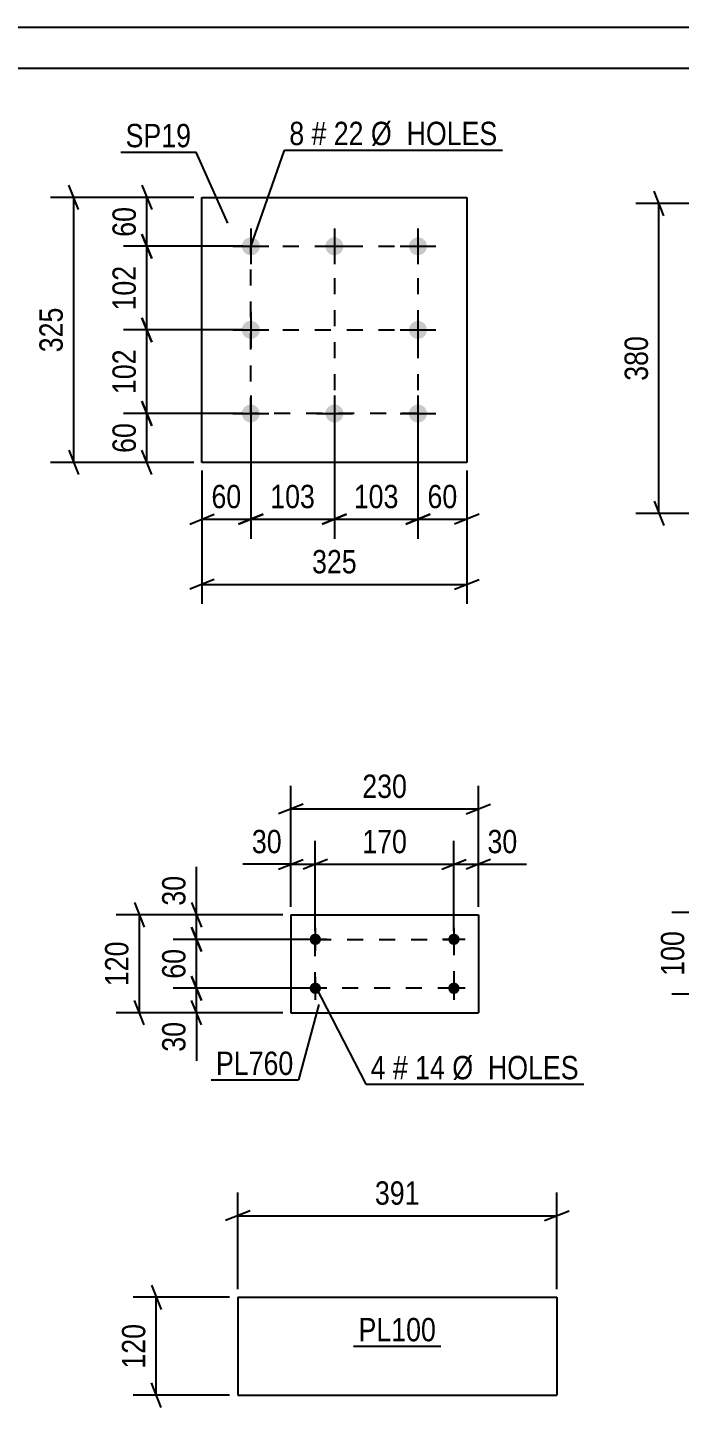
# Model space of a CAD drawing. Header units: millimetres. Extents: x 0 to 420, y 0 to 297.
# Drawn here: x 107.8 to 187.8, y 127.8 to 297 of the extents above; entities that cross this region are included whole.
import ezdxf

# ---------------------------------------------------------------- set-up
doc = ezdxf.new("R2010")
doc.units = ezdxf.units.MM
doc.linetypes.add('DXK_LINE_DOT2', pattern=[3.9198, 1.9599, -1.9599])
doc.styles.add('Arial Narrow', font='ARIALN.TTF', dxfattribs={"height": 0.2})

# ---------------------------------------------------------------- blocks, each defined once
blk = doc.blocks.new('Unknown-122570729-1133')
at = {"color": 5, "linetype": 'Continuous'}
for p, q in [((420, 297), (0, 297)), ((415, 292), (5, 292))]:
    blk.add_line(p, q, dxfattribs=at)
blk = doc.blocks.new('Part-122570729-11618 - 11617')
at = {"color": 2, "linetype": 'Continuous'}
for p, q in [((129.18, 243.68), (129.18, 276.18)), ((129.18, 276.18), (161.68, 276.18)), ((161.68, 276.18), (161.68, 243.68)), ((161.68, 243.68), (129.18, 243.68))]:
    blk.add_line(p, q, dxfattribs=at)
blk = doc.blocks.new('Bolt-122570729-11619 - 11617')
at = {"linetype": 'Continuous'}
for points in [[(135.18, 271.28, -1), (135.18, 269.08, -1)], [(145.43, 271.28, -1), (145.43, 269.08, -1)], [(155.68, 271.28, -1), (155.68, 269.08, -1)], [(135.18, 261.03, -1), (135.18, 258.83, -1)], [(155.68, 261.03, -1), (155.68, 258.83, -1)], [(135.18, 250.78, -1), (135.18, 248.58, -1)], [(145.43, 250.78, -1), (145.43, 248.58, -1)], [(155.68, 250.78, -1), (155.68, 248.58, -1)]]:
    blk.add_hatch(color=1, dxfattribs=at).paths.add_polyline_path(points)
at = {"color": 1, "linetype": 'Continuous'}
for p, q in [((135.18, 272.38), (135.18, 267.98)), ((145.43, 272.38), (145.43, 267.98)), ((155.68, 272.38), (155.68, 267.98)), ((132.98, 270.18), (137.38, 270.18)), ((143.23, 270.18), (147.63, 270.18)), ((153.48, 270.18), (157.88, 270.18)), ((135.18, 262.13), (135.18, 257.73)), ((155.68, 262.13), (155.68, 257.73)), ((132.98, 259.93), (137.38, 259.93)), ((153.48, 259.93), (157.88, 259.93)), ((135.18, 251.88), (135.18, 247.48)), ((145.43, 251.88), (145.43, 247.48)), ((155.68, 251.88), (155.68, 247.48)), ((132.98, 249.68), (137.38, 249.68)), ((143.23, 249.68), (147.63, 249.68)), ((153.48, 249.68), (157.88, 249.68))]:
    blk.add_line(p, q, dxfattribs=at)
blk = doc.blocks.new('Part-122570729-11629 - 11628')
at = {"color": 2, "linetype": 'Continuous'}
for p, q in [((133.58, 141.31), (133.58, 129.31)), ((133.58, 141.31), (172.71, 141.31)), ((172.71, 141.31), (172.71, 129.31)), ((133.58, 129.31), (172.71, 129.31))]:
    blk.add_line(p, q, dxfattribs=at)
blk = doc.blocks.new('Part-122570729-11802 - 11801')
at = {"color": 2, "linetype": 'Continuous'}
for p, q in [((140.09, 188.2), (140.09, 176.2)), ((140.09, 188.2), (163.09, 188.2)), ((163.09, 188.2), (163.09, 176.2)), ((140.09, 176.2), (163.09, 176.2))]:
    blk.add_line(p, q, dxfattribs=at)
blk = doc.blocks.new('Bolt-122570729-11803 - 11801')
at = {"linetype": 'Continuous'}
for points in [[(143.09, 184.5, -1), (143.09, 185.9, -1)], [(160.09, 184.5, -1), (160.09, 185.9, -1)], [(143.09, 178.5, -1), (143.09, 179.9, -1)], [(160.09, 178.5, -1), (160.09, 179.9, -1)]]:
    blk.add_hatch(color=1, dxfattribs=at).paths.add_polyline_path(points)
at = {"color": 1, "linetype": 'Continuous'}
for p, q in [((143.09, 186.6), (143.09, 183.8)), ((160.09, 186.6), (160.09, 183.8)), ((144.49, 185.2), (141.69, 185.2)), ((161.49, 185.2), (158.69, 185.2)), ((143.09, 180.6), (143.09, 177.8)), ((160.09, 180.6), (160.09, 177.8)), ((144.49, 179.2), (141.69, 179.2)), ((161.49, 179.2), (158.69, 179.2))]:
    blk.add_line(p, q, dxfattribs=at)
blk = doc.blocks.new('Rectangle-122570729-14853 - 11617')
at = {"color": 1, "linetype": 'DXK_LINE_DOT2'}
blk.add_lwpolyline([(135.18, 270.18), (155.68, 270.18), (155.68, 249.68), (135.18, 249.68), (135.18, 270.18)], close=True, dxfattribs=at)
blk = doc.blocks.new('Rectangle-122570729-15120 - 11801')
at = {"color": 1, "linetype": 'DXK_LINE_DOT2'}
blk.add_lwpolyline([(143.09, 185.2), (160.09, 185.2), (160.09, 179.2), (143.09, 179.2), (143.09, 185.2)], close=True, dxfattribs=at)
blk = doc.blocks.new('Line-122570729-14863 - 11617')
at = {"color": 1, "linetype": 'DXK_LINE_DOT2'}
blk.add_line((135.18, 259.93), (155.68, 259.93), dxfattribs=at)
blk = doc.blocks.new('Line-122570729-14870 - 11617')
at = {"color": 1, "linetype": 'DXK_LINE_DOT2'}
blk.add_line((145.43, 270.18), (145.43, 249.68), dxfattribs=at)
blk = doc.blocks.new('StraightDimension-122570729-15386 - 15133')
at = {"color": 7, "linetype": 'Continuous'}
for p, q in [((189.09, 189.98), (190.29, 186.98)), ((206.19, 188.48), (186.84, 188.48)), ((189.69, 178.48), (189.69, 188.48)), ((190.29, 176.98), (189.09, 179.98)), ((214.2, 178.48), (186.84, 178.48))]:
    blk.add_line(p, q, dxfattribs=at)
at = {"color": 0}
blk.add_wipeout([(188.94, 186.82), (184.74, 186.82), (184.74, 180.13), (188.94, 180.13)], dxfattribs=at)
at = {"color": 3, "style": 'Arial Narrow'}
blk.add_text('100', height=2.863, rotation=90.0002, dxfattribs=at).set_placement((188.34, 180.73))
blk = doc.blocks.new('StraightDimension-122570729-11964 - 11617')
at = {"color": 7, "linetype": 'Continuous'}
for p, q in [((121.82, 277.68), (123.02, 274.68)), ((128.18, 276.18), (119.57, 276.18)), ((122.42, 270.18), (122.42, 276.18)), ((123.02, 268.68), (121.82, 271.68)), ((134.18, 270.18), (119.57, 270.18))]:
    blk.add_line(p, q, dxfattribs=at)
at = {"color": 0}
blk.add_wipeout([(121.67, 275.61), (117.47, 275.61), (117.47, 270.75), (121.67, 270.75)], dxfattribs=at)
at = {"color": 3, "style": 'Arial Narrow'}
blk.add_text('60', height=2.863, rotation=90.0002, dxfattribs=at).set_placement((121.07, 271.35))
blk = doc.blocks.new('StraightDimension-122570729-11965 - 11617')
at = {"color": 7, "linetype": 'Continuous'}
for p, q in [((121.82, 271.68), (123.02, 268.68)), ((134.18, 270.18), (119.57, 270.18)), ((122.42, 259.93), (122.42, 270.18)), ((123.02, 258.43), (121.82, 261.43)), ((134.18, 259.93), (119.57, 259.93))]:
    blk.add_line(p, q, dxfattribs=at)
at = {"color": 0}
blk.add_wipeout([(121.67, 268.4), (117.47, 268.4), (117.47, 261.71), (121.67, 261.71)], dxfattribs=at)
at = {"color": 3, "style": 'Arial Narrow'}
blk.add_text('102', height=2.863, rotation=90.0002, dxfattribs=at).set_placement((121.07, 262.31))
blk = doc.blocks.new('StraightDimension-122570729-11966 - 11617')
at = {"color": 7, "linetype": 'Continuous'}
for p, q in [((121.82, 261.43), (123.02, 258.43)), ((134.18, 259.93), (119.57, 259.93)), ((122.42, 249.68), (122.42, 259.93)), ((123.02, 248.18), (121.82, 251.18)), ((134.18, 249.68), (119.57, 249.68))]:
    blk.add_line(p, q, dxfattribs=at)
at = {"color": 0}
blk.add_wipeout([(121.67, 258.15), (117.47, 258.15), (117.47, 251.46), (121.67, 251.46)], dxfattribs=at)
at = {"color": 3, "style": 'Arial Narrow'}
blk.add_text('102', height=2.863, rotation=90.0002, dxfattribs=at).set_placement((121.07, 252.06))
blk = doc.blocks.new('StraightDimension-122570729-11967 - 11617')
at = {"color": 7, "linetype": 'Continuous'}
for p, q in [((121.82, 251.18), (123.02, 248.18)), ((134.18, 249.68), (119.57, 249.68)), ((122.42, 243.68), (122.42, 249.68)), ((128.18, 243.68), (119.57, 243.68)), ((123.02, 242.18), (121.82, 245.18))]:
    blk.add_line(p, q, dxfattribs=at)
at = {"color": 0}
blk.add_wipeout([(121.67, 249.11), (117.47, 249.11), (117.47, 244.25), (121.67, 244.25)], dxfattribs=at)
at = {"color": 3, "style": 'Arial Narrow'}
blk.add_text('60', height=2.863, rotation=90.0002, dxfattribs=at).set_placement((121.07, 244.85))
blk = doc.blocks.new('StraightDimension-122570729-11980 - 11617')
at = {"color": 7, "linetype": 'Continuous'}
for p, q in [((114.06, 274.68), (112.86, 277.68)), ((128.18, 276.18), (110.61, 276.18)), ((113.46, 243.68), (113.46, 276.18)), ((128.18, 243.68), (110.61, 243.68)), ((112.86, 245.18), (114.06, 242.18))]:
    blk.add_line(p, q, dxfattribs=at)
at = {"color": 0}
blk.add_wipeout([(112.71, 263.27), (108.51, 263.27), (108.51, 256.59), (112.71, 256.59)], dxfattribs=at)
at = {"color": 3, "style": 'Arial Narrow'}
blk.add_text('325', height=2.863, rotation=90.0002, dxfattribs=at).set_placement((112.11, 257.19))
blk = doc.blocks.new('StraightDimension-122570729-11984 - 11617')
at = {"color": 7, "linetype": 'Continuous'}
for p, q in [((155.68, 248.68), (155.68, 234.32)), ((161.68, 242.68), (161.68, 234.32)), ((154.18, 236.12), (157.18, 237.32)), ((163.18, 237.32), (160.18, 236.12)), ((155.68, 236.72), (161.68, 236.72))]:
    blk.add_line(p, q, dxfattribs=at)
at = {"color": 0}
blk.add_wipeout([(161.11, 237.47), (161.11, 241.67), (156.25, 241.67), (156.25, 237.47)], dxfattribs=at)
at = {"color": 3, "style": 'Arial Narrow'}
blk.add_text('60', height=2.863, dxfattribs=at).set_placement((156.85, 238.07))
blk = doc.blocks.new('StraightDimension-122570729-11985 - 11617')
at = {"color": 7, "linetype": 'Continuous'}
for p, q in [((145.43, 248.68), (145.43, 234.32)), ((155.68, 248.68), (155.68, 234.32)), ((143.93, 236.12), (146.93, 237.32)), ((157.18, 237.32), (154.18, 236.12)), ((145.43, 236.72), (155.68, 236.72))]:
    blk.add_line(p, q, dxfattribs=at)
at = {"color": 0}
blk.add_wipeout([(153.9, 237.47), (153.9, 241.67), (147.21, 241.67), (147.21, 237.47)], dxfattribs=at)
at = {"color": 3, "style": 'Arial Narrow'}
blk.add_text('103', height=2.863, dxfattribs=at).set_placement((147.81, 238.07))
blk = doc.blocks.new('StraightDimension-122570729-11986 - 11617')
at = {"color": 7, "linetype": 'Continuous'}
for p, q in [((135.18, 248.68), (135.18, 234.32)), ((145.43, 248.68), (145.43, 234.32)), ((133.68, 236.12), (136.68, 237.32)), ((146.93, 237.32), (143.93, 236.12)), ((135.18, 236.72), (145.43, 236.72))]:
    blk.add_line(p, q, dxfattribs=at)
at = {"color": 0}
blk.add_wipeout([(143.65, 237.47), (143.65, 241.67), (136.96, 241.67), (136.96, 237.47)], dxfattribs=at)
at = {"color": 3, "style": 'Arial Narrow'}
blk.add_text('103', height=2.863, dxfattribs=at).set_placement((137.56, 238.07))
blk = doc.blocks.new('StraightDimension-122570729-11987 - 11617')
at = {"color": 7, "linetype": 'Continuous'}
for p, q in [((135.18, 248.68), (135.18, 234.32)), ((129.18, 242.68), (129.18, 234.32)), ((127.68, 236.12), (130.68, 237.32)), ((136.68, 237.32), (133.68, 236.12)), ((129.18, 236.72), (135.18, 236.72))]:
    blk.add_line(p, q, dxfattribs=at)
at = {"color": 0}
blk.add_wipeout([(134.61, 237.47), (134.61, 241.67), (129.75, 241.67), (129.75, 237.47)], dxfattribs=at)
at = {"color": 3, "style": 'Arial Narrow'}
blk.add_text('60', height=2.863, dxfattribs=at).set_placement((130.35, 238.07))
blk = doc.blocks.new('StraightDimension-122570729-12000 - 11617')
at = {"color": 7, "linetype": 'Continuous'}
for p, q in [((129.18, 242.68), (129.18, 226.33)), ((161.68, 242.68), (161.68, 226.33)), ((130.68, 229.33), (127.68, 228.13)), ((129.18, 228.73), (161.68, 228.73)), ((160.18, 228.13), (163.18, 229.33))]:
    blk.add_line(p, q, dxfattribs=at)
at = {"color": 0}
blk.add_wipeout([(148.77, 229.48), (148.77, 233.68), (142.09, 233.68), (142.09, 229.48)], dxfattribs=at)
at = {"color": 3, "style": 'Arial Narrow'}
blk.add_text('325', height=2.863, dxfattribs=at).set_placement((142.69, 230.08))
blk = doc.blocks.new('StraightDimension-122570729-12004 - 11628')
at = {"color": 7, "linetype": 'Continuous'}
for p, q in [((122.98, 142.81), (124.18, 139.81)), ((132.58, 141.31), (120.73, 141.31)), ((123.58, 129.31), (123.58, 141.31)), ((124.18, 127.81), (122.98, 130.81)), ((132.58, 129.31), (120.73, 129.31))]:
    blk.add_line(p, q, dxfattribs=at)
at = {"color": 0}
blk.add_wipeout([(122.83, 138.65), (118.63, 138.65), (118.63, 131.96), (122.83, 131.96)], dxfattribs=at)
at = {"color": 3, "style": 'Arial Narrow'}
blk.add_text('120', height=2.863, rotation=90.0002, dxfattribs=at).set_placement((122.23, 132.56))
blk = doc.blocks.new('StraightDimension-122570729-12008 - 11628')
at = {"color": 7, "linetype": 'Continuous'}
for p, q in [((133.58, 142.31), (133.58, 154.16)), ((172.71, 142.31), (172.71, 154.16)), ((135.08, 151.91), (132.08, 150.71)), ((133.58, 151.31), (172.71, 151.31)), ((171.21, 150.71), (174.21, 151.91))]:
    blk.add_line(p, q, dxfattribs=at)
at = {"color": 0}
blk.add_wipeout([(156.49, 152.06), (156.49, 156.26), (149.8, 156.26), (149.8, 152.06)], dxfattribs=at)
at = {"color": 3, "style": 'Arial Narrow'}
blk.add_text('391', height=2.863, dxfattribs=at).set_placement((150.4, 152.66))
blk = doc.blocks.new('StraightDimension-122570729-12076 - 11694')
at = {"color": 7, "linetype": 'Continuous'}
for p, q in [((185.84, 273.93), (184.64, 276.93)), ((200.92, 275.43), (182.39, 275.43)), ((185.24, 237.43), (185.24, 275.43)), ((184.64, 238.93), (185.84, 235.93)), ((200.92, 237.43), (182.39, 237.43))]:
    blk.add_line(p, q, dxfattribs=at)
at = {"color": 0}
blk.add_wipeout([(184.49, 259.78), (180.29, 259.78), (180.29, 253.09), (184.49, 253.09)], dxfattribs=at)
at = {"color": 3, "style": 'Arial Narrow'}
blk.add_text('380', height=2.863, rotation=90.0002, dxfattribs=at).set_placement((183.89, 253.69))
blk = doc.blocks.new('StraightDimension-122570729-12149 - 11801')
at = {"color": 7, "linetype": 'Continuous'}
for p, q in [((127.91, 186.7), (129.11, 183.7)), ((142.09, 185.2), (125.66, 185.2)), ((128.51, 179.2), (128.51, 185.2)), ((129.11, 177.7), (127.91, 180.7)), ((142.09, 179.2), (125.66, 179.2))]:
    blk.add_line(p, q, dxfattribs=at)
at = {"color": 0}
blk.add_wipeout([(127.76, 184.63), (123.56, 184.63), (123.56, 179.77), (127.76, 179.77)], dxfattribs=at)
at = {"color": 3, "style": 'Arial Narrow'}
blk.add_text('60', height=2.863, rotation=90.0002, dxfattribs=at).set_placement((127.16, 180.37))
blk = doc.blocks.new('StraightDimension-122570729-12148 - 11801')
at = {"color": 7, "linetype": 'Continuous'}
for p, q in [((127.91, 189.7), (129.11, 186.7)), ((139.09, 188.2), (125.66, 188.2)), ((128.51, 185.2), (128.51, 188.2)), ((129.11, 183.7), (127.91, 186.7)), ((142.09, 185.2), (125.66, 185.2))]:
    blk.add_line(p, q, dxfattribs=at)
at = {"color": 0}
blk.add_wipeout([(127.76, 193.58), (123.56, 193.58), (123.56, 188.73), (127.76, 188.73)], dxfattribs=at)
at = {"color": 7, "linetype": 'Continuous'}
blk.add_line((128.51, 188.2), (128.51, 194.11), dxfattribs=at)
blk.add_line((128.51, 188.2), (128.51, 194.11), dxfattribs=at)
at = {"color": 3, "style": 'Arial Narrow'}
blk.add_text('30', height=2.863, rotation=90.0002, dxfattribs=at).set_placement((127.16, 189.33))
blk = doc.blocks.new('StraightDimension-122570729-12150 - 11801')
at = {"color": 7, "linetype": 'Continuous'}
for p, q in [((127.91, 180.7), (129.11, 177.7)), ((142.09, 179.2), (125.66, 179.2)), ((129.11, 174.7), (127.91, 177.7)), ((128.51, 176.2), (128.51, 179.2)), ((139.09, 176.2), (125.66, 176.2))]:
    blk.add_line(p, q, dxfattribs=at)
at = {"color": 0}
blk.add_wipeout([(127.76, 175.68), (123.56, 175.68), (123.56, 170.82), (127.76, 170.82)], dxfattribs=at)
at = {"color": 7, "linetype": 'Continuous'}
blk.add_line((128.51, 176.2), (128.51, 170.3), dxfattribs=at)
blk.add_line((128.51, 176.2), (128.51, 170.3), dxfattribs=at)
at = {"color": 3, "style": 'Arial Narrow'}
blk.add_text('30', height=2.863, rotation=90.0002, dxfattribs=at).set_placement((127.16, 171.42))
blk = doc.blocks.new('StraightDimension-122570729-12160 - 11801')
at = {"color": 7, "linetype": 'Continuous'}
for p, q in [((120.91, 189.7), (122.11, 186.7)), ((139.09, 188.2), (118.66, 188.2)), ((121.51, 176.2), (121.51, 188.2)), ((122.11, 174.7), (120.91, 177.7)), ((139.09, 176.2), (118.66, 176.2))]:
    blk.add_line(p, q, dxfattribs=at)
at = {"color": 0}
blk.add_wipeout([(120.76, 185.55), (116.56, 185.55), (116.56, 178.86), (120.76, 178.86)], dxfattribs=at)
at = {"color": 3, "style": 'Arial Narrow'}
blk.add_text('120', height=2.863, rotation=90.0002, dxfattribs=at).set_placement((120.16, 179.46))
blk = doc.blocks.new('StraightDimension-122570729-12164 - 11801')
at = {"color": 7, "linetype": 'Continuous'}
for p, q in [((160.09, 186.2), (160.09, 197.26)), ((163.09, 189.2), (163.09, 197.26)), ((158.59, 193.81), (161.59, 195.01)), ((164.59, 195.01), (161.59, 193.81)), ((160.09, 194.41), (163.09, 194.41))]:
    blk.add_line(p, q, dxfattribs=at)
at = {"color": 0}
blk.add_wipeout([(168.47, 195.16), (168.47, 199.36), (163.61, 199.36), (163.61, 195.16)], dxfattribs=at)
at = {"color": 7, "linetype": 'Continuous'}
blk.add_line((163.09, 194.41), (168.99, 194.41), dxfattribs=at)
blk.add_line((163.09, 194.41), (168.99, 194.41), dxfattribs=at)
at = {"color": 3, "style": 'Arial Narrow'}
blk.add_text('30', height=2.863, dxfattribs=at).set_placement((164.21, 195.76))
blk = doc.blocks.new('StraightDimension-122570729-12165 - 11801')
at = {"color": 7, "linetype": 'Continuous'}
for p, q in [((143.09, 186.2), (143.09, 197.26)), ((160.09, 186.2), (160.09, 197.26)), ((144.59, 195.01), (141.59, 193.81)), ((158.59, 193.81), (161.59, 195.01)), ((143.09, 194.41), (160.09, 194.41))]:
    blk.add_line(p, q, dxfattribs=at)
at = {"color": 0}
blk.add_wipeout([(154.93, 195.16), (154.93, 199.36), (148.25, 199.36), (148.25, 195.16)], dxfattribs=at)
at = {"color": 3, "style": 'Arial Narrow'}
blk.add_text('170', height=2.863, dxfattribs=at).set_placement((148.85, 195.76))
blk = doc.blocks.new('StraightDimension-122570729-12166 - 11801')
at = {"color": 7, "linetype": 'Continuous'}
for p, q in [((140.09, 189.2), (140.09, 197.26)), ((143.09, 186.2), (143.09, 197.26)), ((138.59, 193.81), (141.59, 195.01)), ((144.59, 195.01), (141.59, 193.81)), ((140.09, 194.41), (143.09, 194.41))]:
    blk.add_line(p, q, dxfattribs=at)
at = {"color": 0}
blk.add_wipeout([(139.56, 195.16), (139.56, 199.36), (134.71, 199.36), (134.71, 195.16)], dxfattribs=at)
at = {"color": 7, "linetype": 'Continuous'}
blk.add_line((140.09, 194.41), (134.18, 194.41), dxfattribs=at)
blk.add_line((140.09, 194.41), (134.18, 194.41), dxfattribs=at)
at = {"color": 3, "style": 'Arial Narrow'}
blk.add_text('30', height=2.863, dxfattribs=at).set_placement((135.31, 195.76))
blk = doc.blocks.new('StraightDimension-122570729-12176 - 11801')
at = {"color": 7, "linetype": 'Continuous'}
for p, q in [((140.09, 189.2), (140.09, 204.04)), ((163.09, 189.2), (163.09, 204.04)), ((141.59, 201.79), (138.59, 200.59)), ((161.59, 200.59), (164.59, 201.79)), ((140.09, 201.19), (163.09, 201.19))]:
    blk.add_line(p, q, dxfattribs=at)
at = {"color": 0}
blk.add_wipeout([(154.93, 201.94), (154.93, 206.14), (148.25, 206.14), (148.25, 201.94)], dxfattribs=at)
at = {"color": 3, "style": 'Arial Narrow'}
blk.add_text('230', height=2.863, dxfattribs=at).set_placement((148.85, 202.54))
blk = doc.blocks.new('Mark-122570729-12503 - 11617')
at = {"color": 0}
blk.add_wipeout([(127.86, 282.33), (127.86, 285.33), (119.82, 285.33), (119.82, 282.33)], dxfattribs=at)
blk.add_wipeout([(127.86, 282.33), (127.86, 285.33), (119.82, 285.33), (119.82, 282.33)], dxfattribs=at)
at = {"color": 30, "linetype": 'Continuous'}
for p in [(119.22, 281.73), (132.35, 273.01)]:
    blk.add_line(p, (128.46, 281.73), dxfattribs=at)
at = {"color": 3, "style": 'Arial Narrow'}
blk.add_text('SP19', height=2.863, dxfattribs=at).set_placement((119.82, 282.33))
blk = doc.blocks.new('Mark-122570729-12506 - 11617')
at = {"color": 0}
for points in [[(141.73, 282.59), (141.73, 285.59), (139.9, 285.59), (139.9, 282.59)], [(144.45, 282.59), (144.45, 285.59), (142.63, 285.59), (142.63, 282.59)], [(149.01, 282.59), (149.01, 285.59), (145.35, 285.59), (145.35, 282.59)], [(165.44, 282.59), (165.44, 285.59), (149.91, 285.59), (149.91, 282.59)]]:
    blk.add_wipeout(points, dxfattribs=at)
for points in [[(141.73, 282.59), (141.73, 285.59), (139.9, 285.59), (139.9, 282.59)], [(144.45, 282.59), (144.45, 285.59), (142.63, 285.59), (142.63, 282.59)], [(149.01, 282.59), (149.01, 285.59), (145.35, 285.59), (145.35, 282.59)], [(165.44, 282.59), (165.44, 285.59), (149.91, 285.59), (149.91, 282.59)]]:
    blk.add_wipeout(points, dxfattribs=at)
at = {"color": 7, "linetype": 'Continuous'}
for p, q in [((135.15, 270.05), (139.3, 281.99)), ((139.3, 281.99), (166.04, 281.99))]:
    blk.add_line(p, q, dxfattribs=at)
at = {"color": 3, "style": 'Arial Narrow'}
for s, height, p in [('8', 2.86, (139.9, 282.59)), ('#', 2.86, (142.63, 282.59)), ('22', 2.863, (145.35, 282.59)), ('Ø  HOLES', 2.863, (149.91, 282.59))]:
    blk.add_text(s, height=height, dxfattribs=at).set_placement(p)
blk = doc.blocks.new('Mark-122570729-12507 - 11628')
at = {"color": 0}
blk.add_wipeout([(157.9, 135.91), (157.9, 138.91), (148.39, 138.91), (148.39, 135.91)], dxfattribs=at)
blk.add_wipeout([(157.9, 135.91), (157.9, 138.91), (148.39, 138.91), (148.39, 135.91)], dxfattribs=at)
at = {"color": 30, "linetype": 'Continuous'}
blk.add_line((147.79, 135.31), (158.5, 135.31), dxfattribs=at)
at = {"color": 3, "style": 'Arial Narrow'}
blk.add_text('PL100', height=2.863, dxfattribs=at).set_placement((148.39, 135.91))
blk = doc.blocks.new('Mark-122570729-15106 - 11801')
at = {"color": 0, "linetype": 'Continuous'}
blk.add_wipeout([(140.41, 168.57), (140.41, 171.57), (130.9, 171.57), (130.9, 168.57)], dxfattribs=at)
blk.add_wipeout([(140.41, 168.57), (140.41, 171.57), (130.9, 171.57), (130.9, 168.57)], dxfattribs=at)
at = {"color": 30, "linetype": 'Continuous'}
for p in [(143.5, 177.19), (130.3, 167.97)]:
    blk.add_line(p, (141.01, 167.97), dxfattribs=at)
at = {"color": 3, "linetype": 'Continuous', "style": 'Arial Narrow'}
blk.add_text('PL760', height=2.863, dxfattribs=at).set_placement((130.9, 168.57))
blk = doc.blocks.new('Mark-122570729-12544 - 11801')
at = {"color": 0}
for points in [[(151.7, 168.04), (151.7, 171.04), (149.88, 171.04), (149.88, 168.04)], [(154.43, 168.04), (154.43, 171.04), (152.6, 171.04), (152.6, 168.04)], [(158.99, 168.04), (158.99, 171.04), (155.33, 171.04), (155.33, 168.04)], [(175.42, 168.04), (175.42, 171.04), (159.89, 171.04), (159.89, 168.04)]]:
    blk.add_wipeout(points, dxfattribs=at)
for points in [[(151.7, 168.04), (151.7, 171.04), (149.88, 171.04), (149.88, 168.04)], [(154.43, 168.04), (154.43, 171.04), (152.6, 171.04), (152.6, 168.04)], [(158.99, 168.04), (158.99, 171.04), (155.33, 171.04), (155.33, 168.04)], [(175.42, 168.04), (175.42, 171.04), (159.89, 171.04), (159.89, 168.04)]]:
    blk.add_wipeout(points, dxfattribs=at)
at = {"color": 7, "linetype": 'Continuous'}
for p, q in [((143.1, 179.4), (149.28, 167.44)), ((149.28, 167.44), (176.02, 167.44))]:
    blk.add_line(p, q, dxfattribs=at)
at = {"color": 3, "style": 'Arial Narrow'}
for s, height, p in [('4', 2.86, (149.88, 168.04)), ('14', 2.863, (155.33, 168.04)), ('Ø  HOLES', 2.863, (159.89, 168.04)), ('#', 2.86, (152.6, 168.04))]:
    blk.add_text(s, height=height, dxfattribs=at).set_placement(p)

msp = doc.modelspace()

# ---------------------------------------------------------------- block references
for name in ['Unknown-122570729-1133', 'Part-122570729-11618 - 11617', 'Bolt-122570729-11619 - 11617', 'Rectangle-122570729-14853 - 11617', 'Line-122570729-14870 - 11617', 'Line-122570729-14863 - 11617', 'Part-122570729-11802 - 11801', 'Bolt-122570729-11803 - 11801', 'Rectangle-122570729-15120 - 11801', 'Part-122570729-11629 - 11628']:
    msp.add_blockref(name, (0, 0))

# ---------------------------------------------------------------- next in the draw order: block references
for name in ['Mark-122570729-12506 - 11617', 'StraightDimension-122570729-11964 - 11617', 'StraightDimension-122570729-12076 - 11694', 'StraightDimension-122570729-11984 - 11617', 'StraightDimension-122570729-12164 - 11801', 'StraightDimension-122570729-15386 - 15133', 'StraightDimension-122570729-12149 - 11801', 'StraightDimension-122570729-12004 - 11628', 'Mark-122570729-12507 - 11628']:
    msp.add_blockref(name, (0, 0))

# ---------------------------------------------------------------- next in the draw order: block references
for name in ['StraightDimension-122570729-11965 - 11617', 'StraightDimension-122570729-11985 - 11617', 'StraightDimension-122570729-12148 - 11801', 'StraightDimension-122570729-12150 - 11801', 'StraightDimension-122570729-12008 - 11628']:
    msp.add_blockref(name, (0, 0))

# ---------------------------------------------------------------- next in the draw order: block references
for name in ['StraightDimension-122570729-11966 - 11617', 'StraightDimension-122570729-12165 - 11801', 'StraightDimension-122570729-12160 - 11801']:
    msp.add_blockref(name, (0, 0))

# ---------------------------------------------------------------- next in the draw order: block references
for name in ['StraightDimension-122570729-11967 - 11617', 'StraightDimension-122570729-12166 - 11801', 'Mark-122570729-15106 - 11801']:
    msp.add_blockref(name, (0, 0))

# ---------------------------------------------------------------- next in the draw order: block references
for name in ['StraightDimension-122570729-11980 - 11617', 'StraightDimension-122570729-11986 - 11617', 'StraightDimension-122570729-12176 - 11801', 'Mark-122570729-12544 - 11801']:
    msp.add_blockref(name, (0, 0))

# ---------------------------------------------------------------- next in the draw order: block references
for name in ['Mark-122570729-12503 - 11617', 'StraightDimension-122570729-11987 - 11617']:
    msp.add_blockref(name, (0, 0))

# ---------------------------------------------------------------- next in the draw order: block references
msp.add_blockref('StraightDimension-122570729-12000 - 11617', (0, 0))

doc.saveas('drawing.dxf')
